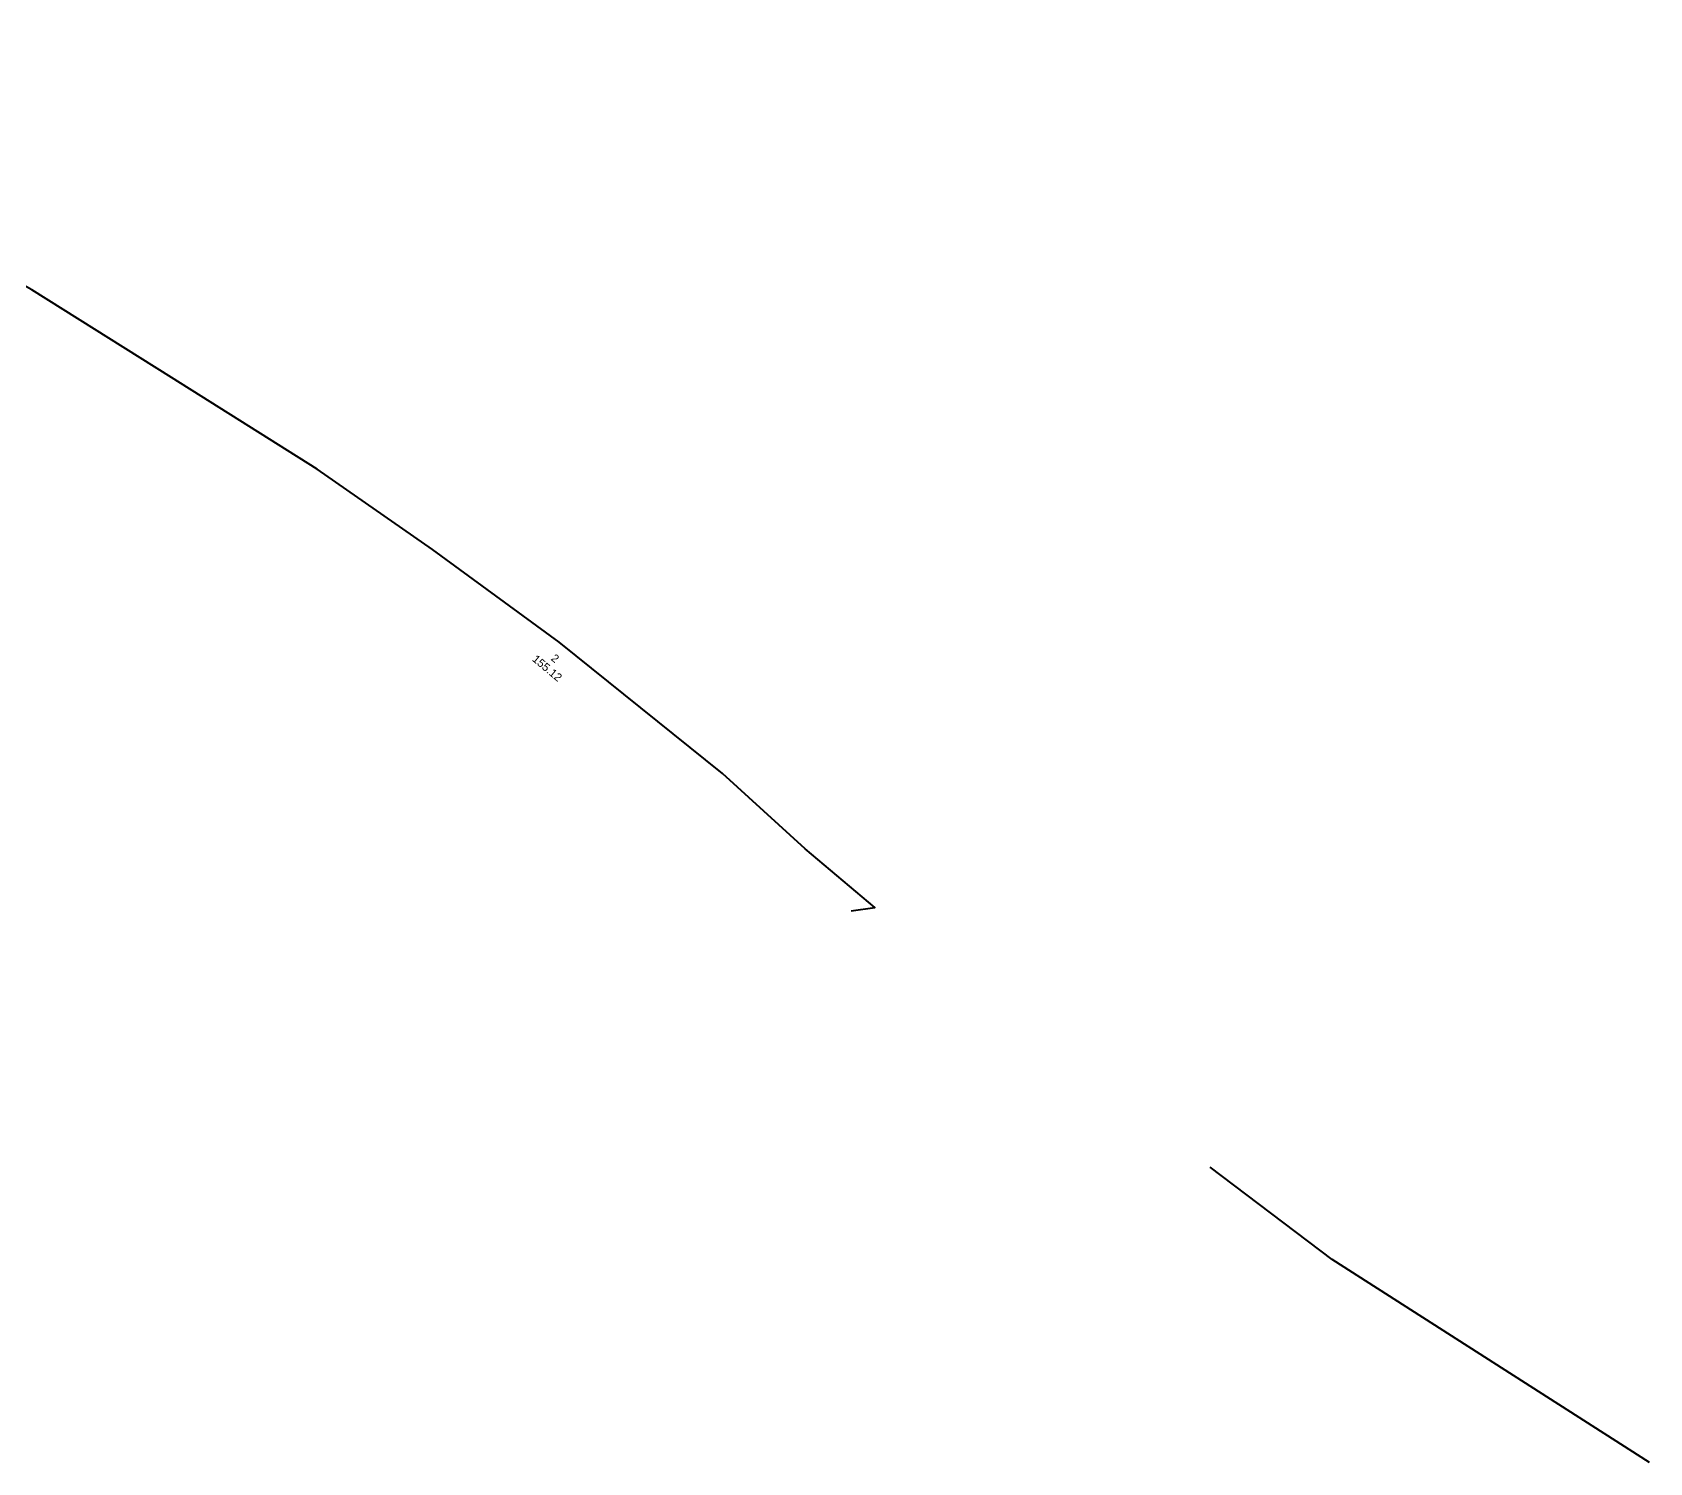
# Model space of a CAD drawing. Extents: x 10268 to 14501, y 7440 to 10044.
# Drawn here: x 11590.7 to 11893.9, y 8840.1 to 9108.2 of the extents above; entities that cross this region are included whole.
import ezdxf

# ---------------------------------------------------------------- set-up
doc = ezdxf.new("R2010")
doc.units = 0
for name, color, linetype, lineweight in [('водоотвод 10.08.16', 5, 'Continuous', 30), ('Забор красный', 1, 'Continuous', 40), ('Забор Металлический-2$0$ЗАБОР', 1, 'Забор Металлический-2$0$ЗАБОР_МЕТ_Б1М', 40)]:
    doc.layers.add(name, color=color, linetype=linetype, lineweight=lineweight)
doc.styles.get("Standard").update_dxf_attribs({"font": 'arial.ttf'})
doc.linetypes.add('Забор Металлический-2$0$ЗАБОР_МЕТ_Б1М', pattern='A,1.25,[133,ltypeshp.shx,S=0.25,R=0,X=-0.25,Y=0],-0.001,[133,ltypeshp.shx,S=0.145,R=0,X=-0.145,Y=0],-0.001,[130,ltypeshp.shx,S=0.125,R=0,X=0,Y=0.4],1.25', length=2.502)

msp = doc.modelspace()

# ---------------------------------------------------------------- linework, layer by layer
at = {"layer": 'Забор красный', "color": 1, "linetype": 'Забор Металлический-2$0$ЗАБОР_МЕТ_Б1М', "elevation": 140.7}
msp.add_lwpolyline([(11893.91, 8840.13), (11834.37, 8878.19), (11811.53, 8895.48)], dxfattribs=at)
at = {"layer": 'Забор Металлический-2$0$ЗАБОР', "color": 1, "linetype": 'Забор Металлический-2$0$ЗАБОР_МЕТ_Б1М'}
msp.add_lwpolyline([(11744.23, 8943.53), (11748.66, 8944.14), (11735.59, 8955.17), (11720.14, 8969.29), (11689.5, 8993.9), (11665.72, 9011.26), (11644.13, 9026.33), (11616.84, 9043.46), (11590.62, 9059.91), (11578.68, 9066.64), (11546.33, 9083.09), (11518.72, 9096.08), (11490.84, 9108.17)], dxfattribs=at)

# ---------------------------------------------------------------- texts
at = {"layer": 'водоотвод 10.08.16', "color": 1, "lineweight": 40}
for s, rotation, p in [('155.12', 320.1878, (11684.32, 8990.5)), ('2', 321.6182, (11687.83, 8990.63))]:
    msp.add_text(s, height=1.5, rotation=rotation, dxfattribs=at).set_placement(p)

doc.saveas('drawing.dxf')
